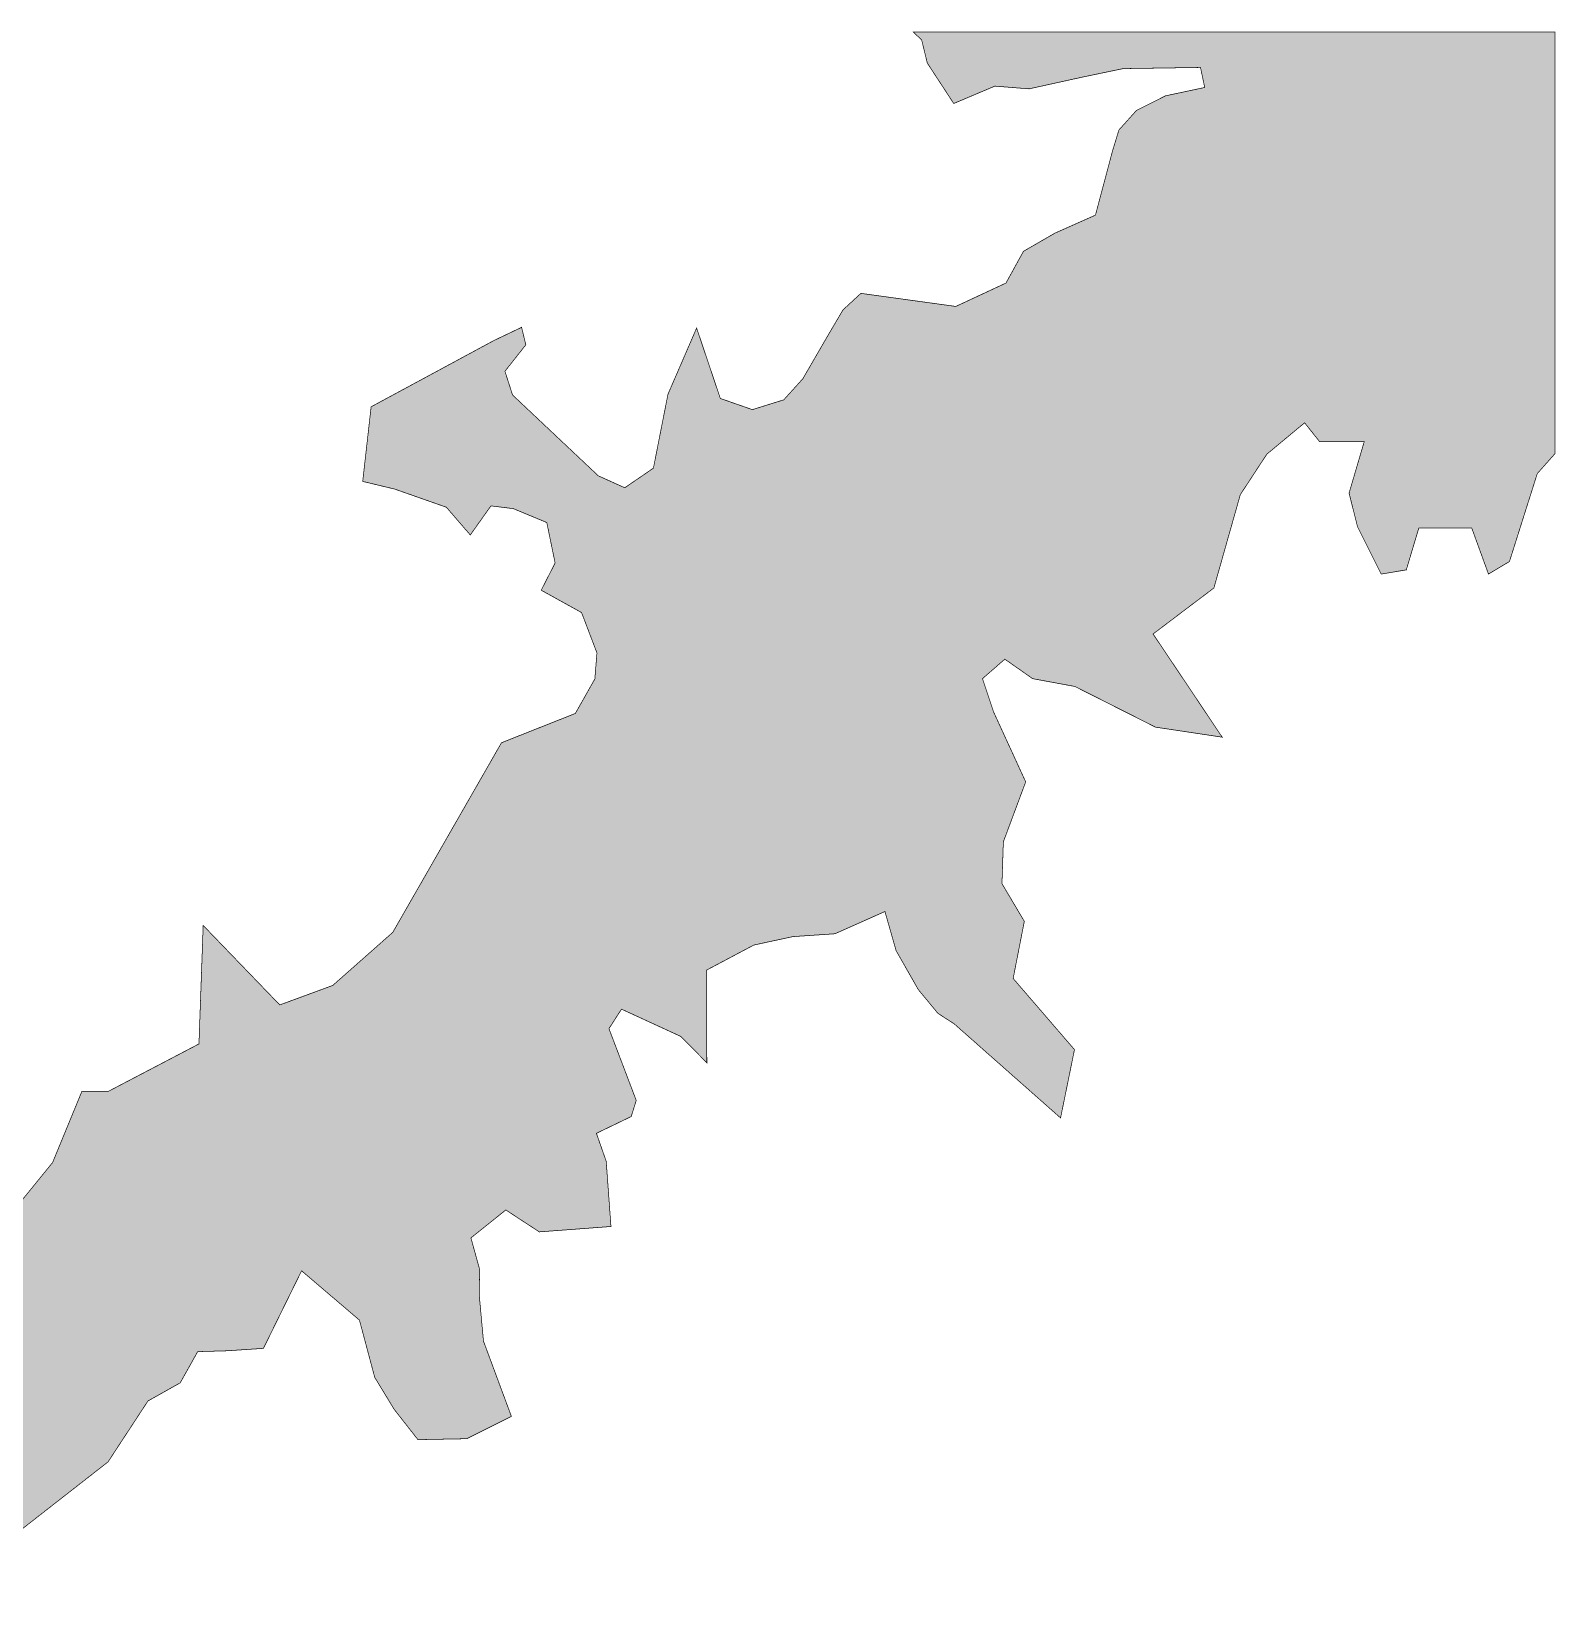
# Model space of a CAD drawing. Header units: feet. Extents: x 0 to 501885, y 0 to 9368086.
# Drawn here: x 500440 to 501885, y 9366580 to 9368086 of the extents above; entities that cross this region are included whole.
import ezdxf

# ---------------------------------------------------------------- set-up
doc = ezdxf.new("R2010")
doc.units = ezdxf.units.FT
doc.header["$MEASUREMENT"] = 0
doc.layers.add('corpos_d_agua_IPECE', color=151, linetype='CONTINUOUS')

msp = doc.modelspace()

# ---------------------------------------------------------------- hatches: boundary and pattern name
at = {"layer": 'corpos_d_agua_IPECE'}
msp.add_hatch(color=256, dxfattribs=at).paths.add_polyline_path([(501885.2, 9368085.3), (501885.2, 9367685.4), (501868.4, 9367666.5), (501842, 9367583.1), (501822.1, 9367571.2), (501806.2, 9367614.9), (501756, 9367614.9), (501744.1, 9367575.2), (501720.3, 9367571.2), (501697.8, 9367616.2), (501689.8, 9367648), (501704.2, 9367696.9), (501661.8, 9367696.9), (501647.6, 9367714.7), (501611.8, 9367685), (501586.6, 9367646.6), (501561.5, 9367558), (501503.8, 9367514.4), (501569.4, 9367416.5), (501506.1, 9367426), (501429.6, 9367464.6), (501389.5, 9367472), (501363.1, 9367490.5), (501341.9, 9367472), (501352.5, 9367440.3), (501382.9, 9367374.1), (501361.7, 9367317.2), (501360.4, 9367277.5), (501381.6, 9367241.8), (501371, 9367187.6), (501429.2, 9367120.1), (501416, 9367055.3), (501315.1, 9367144.5), (501299.6, 9367154.5), (501281, 9367177), (501259.9, 9367214), (501249.3, 9367251.1), (501201.9, 9367230), (501162, 9367227.3), (501124.9, 9367219.3), (501080, 9367195.5), (501080.3, 9367107.6), (501055.8, 9367132.5), (500999.3, 9367158.5), (500987.4, 9367140), (501013.3, 9367071.9), (501008.5, 9367056.6), (500975.5, 9367040.7), (500984.8, 9367014.1), (500989.3, 9366952.3), (500921.3, 9366947.2), (500889.5, 9366968), (500856.4, 9366941.5), (500864.7, 9366911.5), (500864.3, 9366887.3), (500868.3, 9366843.6), (500894.8, 9366772.2), (500852.4, 9366751), (500806.1, 9366750.1), (500783.6, 9366778.8), (500765.1, 9366809.2), (500750.6, 9366863.5), (500695.7, 9366910.3), (500659.5, 9366836.7), (500624.9, 9366834.4), (500597.1, 9366833.6), (500580.5, 9366804), (500549.9, 9366786.8), (500512, 9366729), (500387.3, 9366631.7), (500255.8, 9366579.7), (500216.9, 9366723.6), (500251.8, 9366771.3), (500280.4, 9366828.4), (500264.5, 9366880.8), (500343.9, 9366863.3), (500353.4, 9366895.1), (500356.6, 9366933.2), (500372.5, 9366968.1), (500425, 9366970.7), (500459.4, 9367013), (500487.2, 9367080.5), (500512.3, 9367080.5), (500598.3, 9367125.5), (500602.3, 9367237.9), (500675, 9367162.5), (500725.3, 9367181), (500782.2, 9367231.3), (500885.4, 9367411.2), (500955.5, 9367439), (500974, 9367471.7), (500976, 9367496.4), (500961.4, 9367534.7), (500923.1, 9367555.9), (500936.3, 9367581.7), (500928.4, 9367620.1), (500896.6, 9367633.3), (500875.4, 9367635.9), (500855.8, 9367608.3), (500833.1, 9367634.6), (500784.2, 9367651.8), (500753.7, 9367659.1), (500761.7, 9367729.9), (500878.1, 9367792.7), (500904.5, 9367805.3), (500908.5, 9367788.7), (500888.7, 9367763.6), (500895.9, 9367741.1), (500977.3, 9367664.4), (501002.4, 9367653.1), (501029.6, 9367671.7), (501043.4, 9367741.8), (501070.6, 9367804.6), (501093.1, 9367737.8), (501123.5, 9367727.2), (501153.3, 9367736.5), (501171.4, 9367756.5), (501194.3, 9367796), (501209.5, 9367821.8), (501226.5, 9367837.5), (501316.6, 9367825.1), (501364.2, 9367847.3), (501380.8, 9367877.4), (501410.6, 9367894.6), (501449.1, 9367911.7), (501465.5, 9367973.3), (501471.4, 9367992.5), (501488, 9368011), (501515.7, 9368024.9), (501552.8, 9368032.8), (501548.8, 9368051.8), (501475.4, 9368050.7), (501437, 9368042.7), (501386.1, 9368031.5), (501353.7, 9368034.1), (501314.6, 9368017.6), (501289.5, 9368056), (501284.2, 9368077.8), (501276.4, 9368085.3)])

# ---------------------------------------------------------------- linework, layer by layer
at = {"layer": 'corpos_d_agua_IPECE', "const_width": 0.65, "flags": 128}
msp.add_lwpolyline([(500425, 9366970.7), (500459.4, 9367013), (500487.2, 9367080.5), (500512.3, 9367080.5), (500598.3, 9367125.5), (500602.3, 9367237.9), (500675, 9367162.5), (500725.3, 9367181), (500782.2, 9367231.3), (500885.4, 9367411.2), (500955.5, 9367439), (500974, 9367471.7), (500976, 9367496.4), (500961.4, 9367534.7), (500923.1, 9367555.9), (500936.3, 9367581.7), (500928.4, 9367620.1), (500896.6, 9367633.3), (500875.4, 9367635.9), (500855.8, 9367608.3), (500833.1, 9367634.6), (500784.2, 9367651.8), (500753.7, 9367659.1), (500761.7, 9367729.9), (500878.1, 9367792.7), (500904.5, 9367805.3), (500908.5, 9367788.7), (500888.7, 9367763.6), (500895.9, 9367741.1), (500977.3, 9367664.4), (501002.4, 9367653.1), (501029.6, 9367671.7), (501043.4, 9367741.8), (501070.6, 9367804.6), (501093.1, 9367737.8), (501123.5, 9367727.2), (501153.3, 9367736.5), (501171.4, 9367756.5), (501194.3, 9367796), (501209.5, 9367821.8), (501226.5, 9367837.5), (501316.6, 9367825.1), (501364.2, 9367847.3), (501380.8, 9367877.4), (501410.6, 9367894.6), (501449.1, 9367911.7), (501465.5, 9367973.3), (501471.4, 9367992.5), (501488, 9368011), (501515.7, 9368024.9), (501552.8, 9368032.8), (501548.8, 9368051.8), (501475.4, 9368050.7), (501437, 9368042.7), (501386.1, 9368031.5), (501353.7, 9368034.1), (501314.6, 9368017.6), (501289.5, 9368056), (501284.2, 9368077.8), (501276.4, 9368085.3), (501885.2, 9368085.3), (501885.2, 9368085.3), (501885.2, 9367685.4), (501868.4, 9367666.5), (501842, 9367583.1), (501822.1, 9367571.2), (501806.2, 9367614.9), (501756, 9367614.9), (501744.1, 9367575.2), (501720.3, 9367571.2), (501697.8, 9367616.2), (501689.8, 9367648), (501704.2, 9367696.9), (501661.8, 9367696.9), (501647.6, 9367714.7), (501611.8, 9367685), (501586.6, 9367646.6), (501561.5, 9367558), (501503.8, 9367514.4), (501569.4, 9367416.5), (501506.1, 9367426), (501429.6, 9367464.6), (501389.5, 9367472), (501363.1, 9367490.5), (501341.9, 9367472), (501352.5, 9367440.3), (501382.9, 9367374.1), (501361.7, 9367317.2), (501360.4, 9367277.5), (501381.6, 9367241.8), (501371, 9367187.6), (501429.2, 9367120.1), (501416, 9367055.3), (501315.1, 9367144.5), (501299.6, 9367154.5), (501281, 9367177), (501259.9, 9367214), (501249.3, 9367251.1), (501201.9, 9367230), (501162, 9367227.3), (501124.9, 9367219.3), (501080, 9367195.5), (501080.3, 9367107.6), (501055.8, 9367132.5), (500999.3, 9367158.5), (500987.4, 9367140), (501013.3, 9367071.9), (501008.5, 9367056.6), (500975.5, 9367040.7), (500984.8, 9367014.1), (500989.3, 9366952.3), (500921.3, 9366947.2), (500889.5, 9366968), (500856.4, 9366941.5), (500864.7, 9366911.5), (500864.3, 9366887.3), (500868.3, 9366843.6), (500894.8, 9366772.2), (500852.4, 9366751), (500806.1, 9366750.1), (500783.6, 9366778.8), (500765.1, 9366809.2), (500750.6, 9366863.5), (500695.7, 9366910.3), (500659.5, 9366836.7), (500624.9, 9366834.4), (500597.1, 9366833.6), (500580.5, 9366804), (500549.9, 9366786.8), (500512, 9366729), (500387.3, 9366631.7)], dxfattribs=at)

doc.saveas('drawing.dxf')
